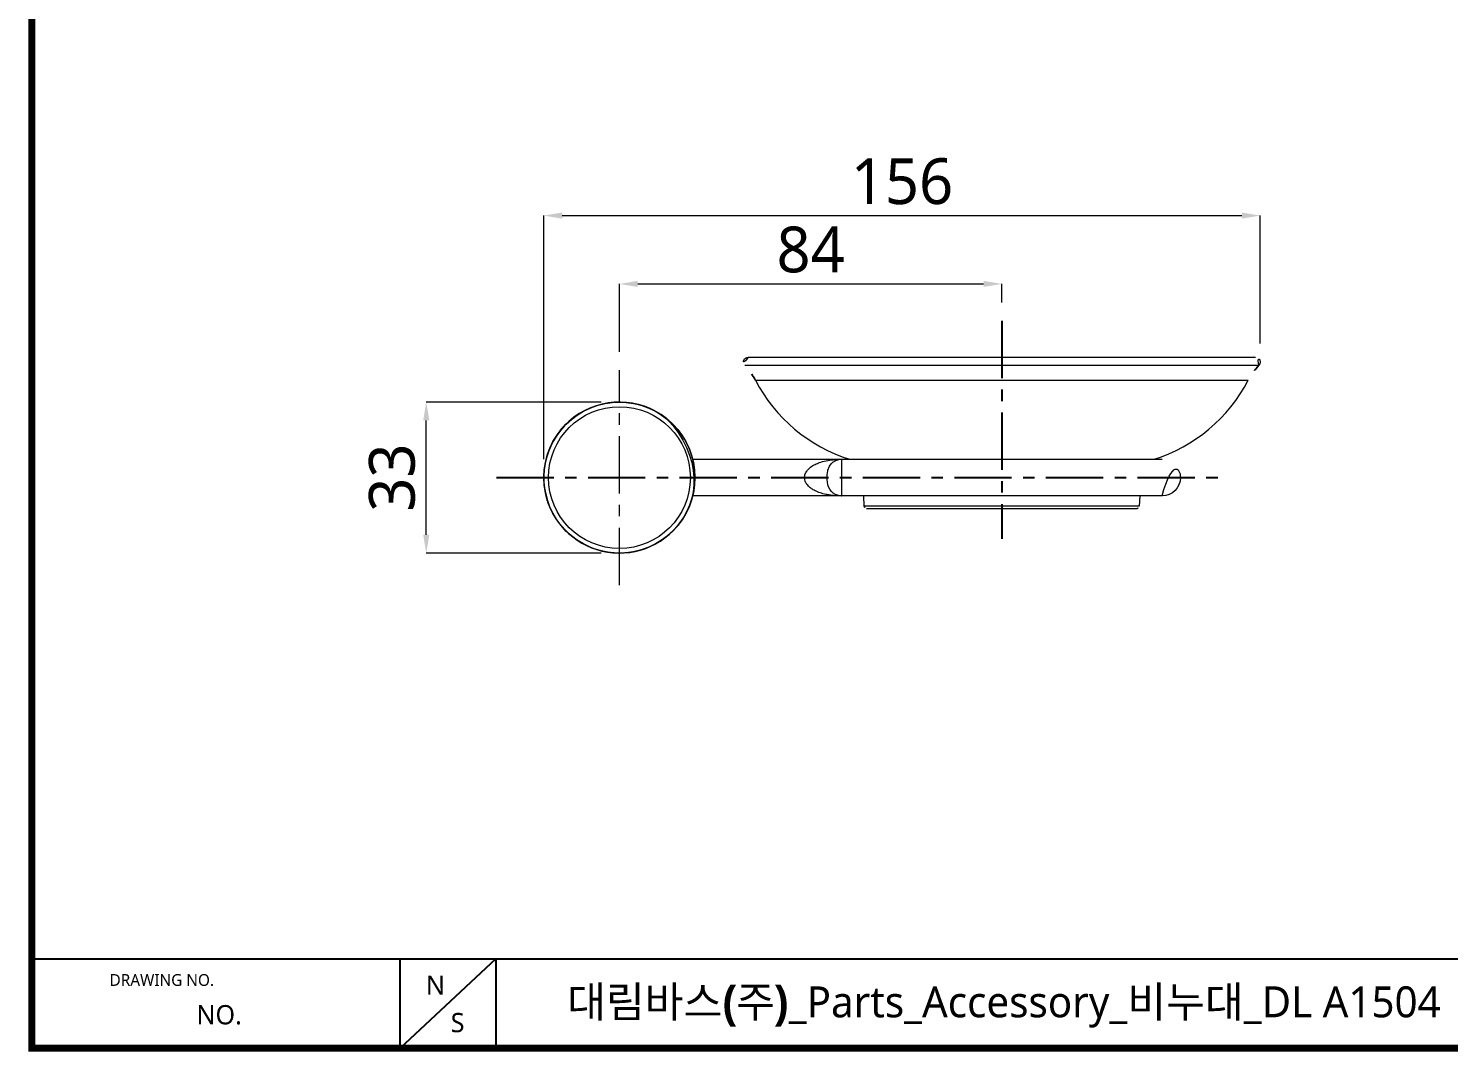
# Model space of a CAD drawing. Extents: x 16296675745 to 16296677481, y -37409619395 to -37409618123.
# Drawn here: x 16296676474.2 to 16296676784.4, y -37409619159.9 to -37409618936.4 of the extents above; entities that cross this region are included whole.
import ezdxf

# ---------------------------------------------------------------- set-up
doc = ezdxf.new("R2010")
doc.units = 0
doc.header["$LTSCALE"] = 10
doc.header["$MEASUREMENT"] = 0
doc.header["$PDMODE"] = 3
doc.header["$PDSIZE"] = -10
doc.linetypes.add('CENTER', pattern=[2, 1.25, -0.25, 0.25, -0.25])
doc.layers.get('0').update_dxf_attribs({"linetype": 'CONTINUOUS'})
doc.layers.get('DEFPOINTS').update_dxf_attribs({"linetype": 'CONTINUOUS'})
doc.styles.add('Daelim Dimension', font='')
doc.styles.get('Daelim Dimension').set_extended_font_data('NanumGothic')
doc.dimstyles.new('DEFAULT', dxfattribs={"dimscale": 2, "dimtxt": 2, "dimasz": 2, "dimexe": 0, "dimexo": 2, "dimgap": 1, "dimtad": 1, "dimdec": 1, "dimzin": 9, "dimdsep": 46, "dimtxsty": 'Daelim Dimension', "dimcen": 0.5, "dimclrd": 252, "dimclre": 252, "dimclrt": 3, "dimadec": 1, "dimazin": 0, "dimtfac": 1, "dimtdec": 1, "dimtix": 1, "dimtmove": 0, "dimatfit": 3, "dimfxl": 1, "dimtolj": 1, "dimtzin": 1, "dimlwd": 9, "dimlwe": 9, "dimarcsym": 0})

# ---------------------------------------------------------------- blocks, each defined once
blk = doc.blocks.new('*D24')
at = {"color": 5, "lineweight": 9, "transparency": 16777216}
for p, q in [((16296676599.297091, -37409619018.026207), (16296676561.116911, -37409619018.026207)), ((16296676561.116911, -37409619047.026207), (16296676561.116911, -37409619022.026207)), ((16296676599.297091, -37409619051.026207), (16296676561.116911, -37409619051.026207))]:
    blk.add_line(p, q, dxfattribs=at)
at = {"color": 5, "transparency": 16777216}
for points in [[(16296676560.450251, -37409619022.026207), (16296676561.783581, -37409619022.026207), (16296676561.116911, -37409619018.026207)], [(16296676560.450251, -37409619047.026207), (16296676561.783581, -37409619047.026207), (16296676561.116911, -37409619051.026207)]]:
    blk.add_solid(points, dxfattribs=at)
at = {"layer": 'DEFPOINTS', "color": 0, "transparency": 16777216}
for p in [(16296676561.116911, -37409619018.026207), (16296676603.297091, -37409619018.026207), (16296676603.297091, -37409619051.026207)]:
    blk.add_point(p, dxfattribs=at)
at = {"color": 7, "transparency": 16777216, "insert": (16296676553.666281, -37409619034.526207), "char_height": 10, "attachment_point": 5, "rotation": 90, "style": 'Daelim Dimension'}
blk.add_mtext('\\A1;33', dxfattribs=at)
blk = doc.blocks.new('*D25')
at = {"color": 5, "lineweight": 9, "transparency": 16777216}
for p, q in [((16296676586.797091, -37409619030.526207), (16296676586.797091, -37409618977.293678)), ((16296676590.797091, -37409618977.293678), (16296676739.21142, -37409618977.293678)), ((16296676743.21142, -37409619005.265762), (16296676743.21142, -37409618977.293678))]:
    blk.add_line(p, q, dxfattribs=at)
at = {"color": 5, "transparency": 16777216}
for points in [[(16296676590.797091, -37409618976.627007), (16296676590.797091, -37409618977.960342), (16296676586.797091, -37409618977.293678)], [(16296676739.21142, -37409618976.627007), (16296676739.21142, -37409618977.960342), (16296676743.21142, -37409618977.293678)]]:
    blk.add_solid(points, dxfattribs=at)
at = {"layer": 'DEFPOINTS', "color": 0, "transparency": 16777216}
for p in [(16296676743.21142, -37409618977.293678), (16296676743.21142, -37409619009.265762), (16296676586.797091, -37409619034.526207)]:
    blk.add_point(p, dxfattribs=at)
at = {"color": 7, "transparency": 16777216, "insert": (16296676665.00425, -37409618969.850189), "char_height": 10, "attachment_point": 5, "style": 'Daelim Dimension'}
blk.add_mtext('\\A1;156', dxfattribs=at)
blk = doc.blocks.new('*D26')
at = {"color": 5, "lineweight": 9, "transparency": 16777216}
for p, q in [((16296676603.3, -37409619007.07), (16296676603.3, -37409618992.22)), ((16296676607.3, -37409618992.22), (16296676682.8, -37409618992.22)), ((16296676686.8, -37409618996.31), (16296676686.8, -37409618992.22))]:
    blk.add_line(p, q, dxfattribs=at)
at = {"color": 5, "transparency": 16777216}
for points in [[(16296676607.3, -37409618991.55), (16296676607.3, -37409618992.88), (16296676603.3, -37409618992.22)], [(16296676682.8, -37409618991.55), (16296676682.8, -37409618992.88), (16296676686.8, -37409618992.22)]]:
    blk.add_solid(points, dxfattribs=at)
at = {"layer": 'DEFPOINTS', "color": 0, "transparency": 16777216}
for p in [(16296676686.8, -37409618992.22), (16296676686.8, -37409619000.31), (16296676603.3, -37409619011.07)]:
    blk.add_point(p, dxfattribs=at)
at = {"color": 7, "transparency": 16777216, "insert": (16296676645.05, -37409618984.77), "char_height": 10, "attachment_point": 5, "style": 'Daelim Dimension'}
blk.add_mtext('\\A1;84', dxfattribs=at)

msp = doc.modelspace()

# ---------------------------------------------------------------- linework, layer by layer
at = {"color": 1, "linetype": 'CENTER'}
for p, q in [((16296676686.797091, -37409619000.307503), (16296676686.797091, -37409619047.898087)), ((16296676576.44441, -37409619034.526207), (16296676734.24608, -37409619034.526207))]:
    msp.add_line(p, q, dxfattribs=at)
at = {"color": 7, "linetype": 'Continuous', "lineweight": 15}
for p, q in [((16296676686.797091, -37409619008.265762), (16296676631.382759, -37409619008.265762)), ((16296676742.211411, -37409619008.265762), (16296676686.797091, -37409619008.265762)), ((16296676630.65143, -37409619009.947792), (16296676686.797091, -37409619009.947792)), ((16296676686.797091, -37409619009.947792), (16296676742.94273, -37409619009.947792)), ((16296676632.993891, -37409619013.265762), (16296676686.797091, -37409619013.265762)), ((16296676686.797091, -37409619013.265762), (16296676740.600281, -37409619013.265762)), ((16296676613.54455, -37409619021.596352), (16296676613.57132, -37409619021.619263)), ((16296676613.54455, -37409619021.596352), (16296676613.552469, -37409619021.602966)), ((16296676615.28319, -37409619023.191193), (16296676615.30829, -37409619023.215912)), ((16296676615.301029, -37409619023.20858), (16296676615.30829, -37409619023.215912)), ((16296676619.304899, -37409619030.526207), (16296676651.797091, -37409619030.526207)), ((16296676651.797091, -37409619030.526207), (16296676721.797091, -37409619030.526207)), ((16296676651.797091, -37409619038.526207), (16296676619.304899, -37409619038.526207)), ((16296676721.797091, -37409619038.526207), (16296676651.797091, -37409619038.526207)), ((16296676656.773331, -37409619040.790733), (16296676656.66011, -37409619038.526207)), ((16296676716.934071, -37409619038.526207), (16296676716.820829, -37409619040.790733)), ((16296676686.797091, -37409619040.790733), (16296676656.773331, -37409619040.790733)), ((16296676657.272711, -37409619041.265762), (16296676716.321461, -37409619041.265762)), ((16296676716.820829, -37409619040.790733), (16296676686.797091, -37409619040.790733))]:
    msp.add_line(p, q, dxfattribs=at)
at = {"color": 1, "linetype": 'CENTER', "lineweight": 0}
msp.add_line((16296676603.297091, -37409619057.98632), (16296676603.297091, -37409619011.066109), dxfattribs=at)
at = {"color": 5}
msp.add_line((16296676474.98683, -37409619139.614609), (16296676999.17411, -37409619139.614609), dxfattribs=at)
at = {"color": 5, "ltscale": 40}
for p, q in [((16296676555.337521, -37409619139.614609), (16296676555.337521, -37409619159.230949)), ((16296676555.337521, -37409619139.614609), (16296676555.337521, -37409619159.230949)), ((16296676576.331869, -37409619139.614609), (16296676555.337521, -37409619159.230949)), ((16296676576.331869, -37409619139.614609), (16296676555.337521, -37409619159.230949)), ((16296676576.331869, -37409619139.614609), (16296676576.331869, -37409619159.230949)), ((16296676576.331869, -37409619139.614609), (16296676576.331869, -37409619159.230949))]:
    msp.add_line(p, q, dxfattribs=at)
at = {"color": 5, "linetype": 'ByBlock', "lineweight": 200, "const_width": 1.5}
msp.add_lwpolyline([(16296676474.98683, -37409619159.156776), (16296677104.98683, -37409619159.156776), (16296677104.98683, -37409618713.656776), (16296676474.98683, -37409618713.656776)], close=True, dxfattribs=at)
at = {"color": 7, "linetype": 'Continuous', "lineweight": 15, "flags": 128}
msp.add_lwpolyline([(16296676651.550211, -37409619038.503487), (16296676651.12138, -37409619038.462753), (16296676650.479019, -37409619038.253769), (16296676649.994089, -37409619037.957092), (16296676649.531799, -37409619037.502563), (16296676649.24514, -37409619037.085876), (16296676648.98214, -37409619036.540993), (16296676648.826481, -37409619036.075897), (16296676648.70178, -37409619035.511147), (16296676648.638229, -37409619034.977798), (16296676648.62734, -37409619034.261436), (16296676648.64934, -37409619033.94342), (16296676648.806471, -37409619033.050346), (16296676648.839149, -37409619032.931953), (16296676649.196381, -37409619032.052773), (16296676649.544821, -37409619031.53392), (16296676649.930361, -37409619031.14624), (16296676650.534901, -37409619030.773201), (16296676651.182449, -37409619030.578194), (16296676651.78927, -37409619030.526222), (16296676651.797091, -37409619030.526207), (16296676651.797091, -37409619030.526207)], dxfattribs=at)
at = {"color": 7, "linetype": 'Continuous', "lineweight": 15}
for radius in [16.5, 16.486834, 15.486872]:
    msp.add_circle((16296676603.297091, -37409619034.526207), radius, dxfattribs=at)
for centre, radius, start, end in [((16296676631.382759, -37409619009.265762), 1, 90, 223.00252979), ((16296676742.21142, -37409619009.265762), 1, 316.99747021, 90), ((16296676619.681589, -37409619020.178268), 15, 27.44070409, 43.00252979), ((16296676753.91258, -37409619020.178268), 15, 136.99747021, 152.55929591), ((16296676664.05592, -37409618997.136589), 35, 207.44070409, 252.55184342), ((16296676709.53825, -37409618997.136589), 35, 287.44815658, 332.55929591), ((16296676603.297091, -37409619034.526207), 16.498247, 51.60195356, 202.44032182), ((16296676603.297091, -37409619034.526207), 16.498239, 51.60195356, 43.27866013), ((16296676603.297091, -37409619034.526207), 16.498247, 202.44032182, 43.27866013), ((16296676613.42033, -37409619021.75309), 0.2, 48.64395986, 51.60195356), ((16296676615.162689, -37409619023.35302), 0.2, 43.27866013, 46.23632368), ((16296676721.797091, -37409619034.526207), 4, 270, 90), ((16296676657.272711, -37409619040.765762), 0.5, 182.86221941, 270), ((16296676716.321461, -37409619040.765762), 0.5, 270, 357.13778059)]:
    msp.add_arc(centre, radius, start, end, dxfattribs=at)
for points, knots in [([(16296676613.57132, -37409619021.619263), (16296676613.57568, -37409619021.622932), (16296676613.611679, -37409619021.653229), (16296676613.72439, -37409619021.746468), (16296676613.96188, -37409619021.946297), (16296676614.25153, -37409619022.198959), (16296676614.55735, -37409619022.477837), (16296676614.84527, -37409619022.752563), (16296676615.083839, -37409619022.989189), (16296676615.22298, -37409619023.130661), (16296676615.269119, -37409619023.177048), (16296676615.28319, -37409619023.191193)], [0, 0, 0, 0, 0.0181118992, 0.1492615109, 0.2811948197, 0.4137444835, 0.5461958314, 0.6785231876, 0.8105217868, 0.9422291598, 1, 1, 1, 1]), ([(16296676651.797091, -37409619030.526207), (16296676651.79122, -37409619030.526207), (16296676651.31691, -37409619030.526352), (16296676650.312929, -37409619030.562637), (16296676648.80237, -37409619030.742928), (16296676647.428101, -37409619031.070396), (16296676646.26148, -37409619031.505821), (16296676645.24674, -37409619032.054787), (16296676644.55755, -37409619032.634659), (16296676644.06192, -37409619033.294571), (16296676643.830391, -37409619033.758263), (16296676643.706499, -37409619034.418259), (16296676643.730881, -37409619034.792381), (16296676643.82325, -37409619035.193153), (16296676643.92086, -37409619035.46875), (16296676644.215219, -37409619036.002777), (16296676644.7083, -37409619036.560516), (16296676645.43836, -37409619037.102417), (16296676646.34075, -37409619037.58065), (16296676647.42005, -37409619037.978989), (16296676648.75559, -37409619038.293373), (16296676650.211069, -37409619038.485382), (16296676651.261299, -37409619038.526062), (16296676651.79122, -37409619038.526207), (16296676651.797091, -37409619038.526207)], [0, 0, 0, 0, 0.0009053629, 0.0732348463, 0.1555031323, 0.2376948866, 0.2937372502, 0.34967775, 0.4165042685, 0.4285253557, 0.4721552409, 0.4896107159, 0.5233904648, 0.5235319314, 0.5480730729, 0.5648526848, 0.6122949038, 0.6579966689, 0.7038065032, 0.7705121596, 0.8372971102, 0.9181789585, 0.9990946371, 1, 1, 1, 1]), ([(16296676651.797091, -37409619038.526207), (16296676651.794479, -37409619038.526207), (16296676651.710449, -37409619038.52626), (16296676651.629061, -37409619038.514687), (16296676651.550211, -37409619038.503487)], [0, 0, 0, 0, 0.0310119422, 1, 1, 1, 1])]:
    msp.add_open_spline(points, degree=3, knots=knots, dxfattribs=at)

# ---------------------------------------------------------------- texts
at = {"color": 5, "ltscale": 40, "style": 'Daelim Dimension'}
msp.add_text('DRAWING NO.', height=2.56901127, dxfattribs=at).set_placement((16296676491.95973, -37409619145.549294))
at = {"attachment_point": 1, "style": 'Daelim Dimension'}
for s, insert, char_height, width in [('N', (16296676561.04771, -37409619143.29232), 4.204124, 5.86731056), ('NO.', (16296676510.93012, -37409619149.751053), 4.2041236, 26.37394471), ('S', (16296676566.45385, -37409619151.469841), 4.204124, 5.86731056)]:
    msp.add_mtext(s, dxfattribs=dict(at, insert=insert, char_height=char_height, width=width))
at = {"color": 2, "insert": (16296676591.859091, -37409619145.660728), "char_height": 6.75662715, "width": 260.66283526, "attachment_point": 1, "style": 'Daelim Dimension'}
msp.add_mtext('{\\fPretendard Variable SemiBold|b0|i0|c129|p2;대림바스(주)}_Parts_Accessory_{\\fGulim|b0|i0|c129|p50;비누대}_DL A1504', dxfattribs=at)

# ---------------------------------------------------------------- dimensions: what is measured, and where the dimension line sits
at = {"color": 5}
for base, p1, p2, picture, middle in [((16296676743.21142, -37409618977.293678), (16296676586.797091, -37409619034.526207), (16296676743.21142, -37409619009.265762), '*D25', (16296676665.00425, -37409618977.293678)), ((16296676686.7970905304, -37409618992.2182769775), (16296676603.2970905304, -37409619011.0661087036), (16296676686.7970905304, -37409619000.3075027466), '*D26', (16296676645.0470905304, -37409618992.2182769775))]:
    dim = msp.add_linear_dim(base=base, p1=p1, p2=p2, angle=180, dimstyle='DEFAULT', override={"dimtxt": 5, "dimdec": 0, "dimclrd": 5, "dimclre": 5, "dimclrt": 7}, dxfattribs=at)
    dim.commit()
    dim.dimension.update_dxf_attribs({"geometry": picture, "text_midpoint": middle, "dimtype": 160})
dim = msp.add_linear_dim(base=(16296676561.116911, -37409619018.026207), p1=(16296676603.297091, -37409619051.026207), p2=(16296676603.297091, -37409619018.026207), angle=90, dimstyle='DEFAULT', override={"dimtxt": 5, "dimdec": 0, "dimclrd": 5, "dimclre": 5, "dimclrt": 7}, dxfattribs=at)
dim.commit()
dim.dimension.update_dxf_attribs({"geometry": '*D24', "text_midpoint": (16296676553.666281, -37409619034.526207)})

doc.saveas('drawing.dxf')
